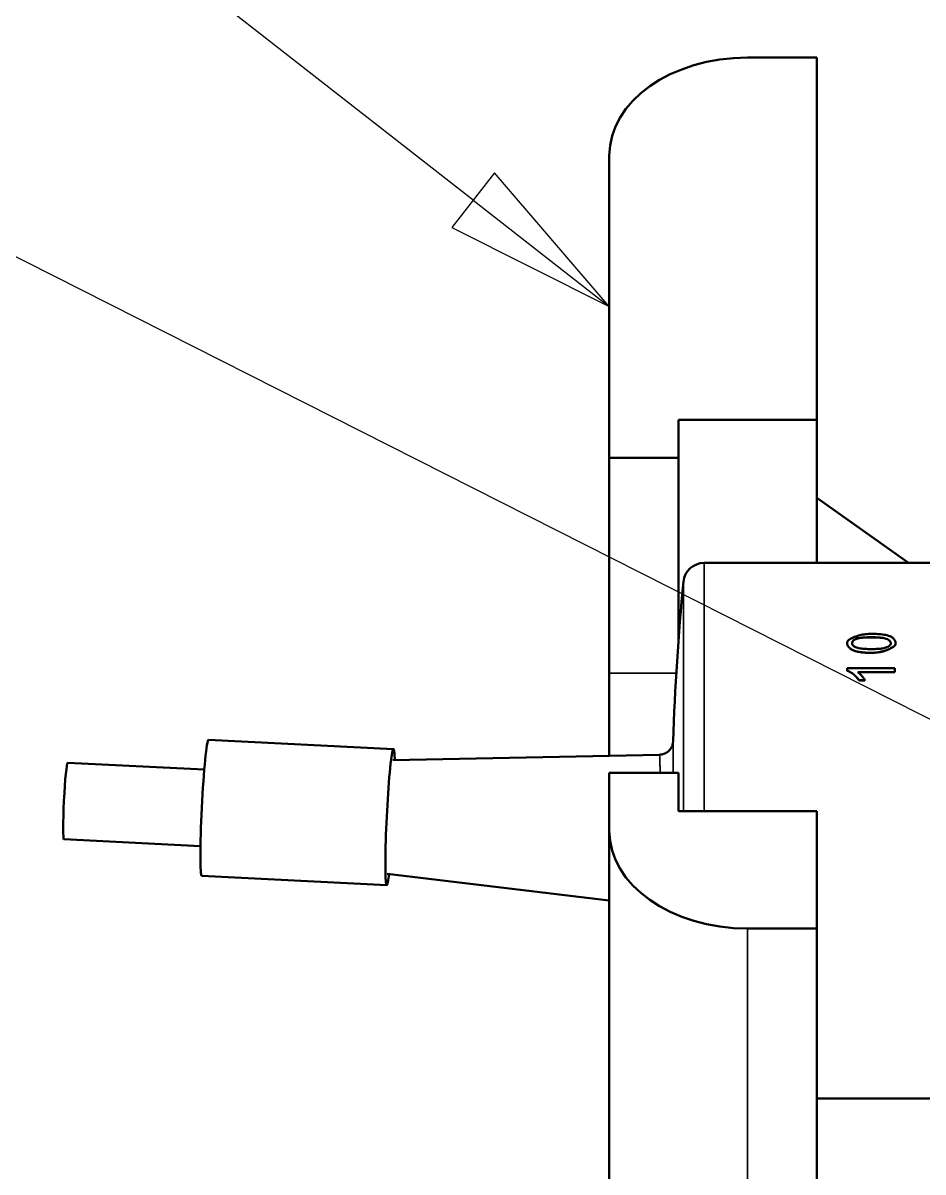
# Model space of a CAD drawing. Header units: millimetres. Extents: x -1259 to 2100, y -2965 to 1485.
# Drawn here: x 979.4 to 1044.5, y 527.2 to 610.2 of the extents above; entities that cross this region are included whole.
import ezdxf

# ---------------------------------------------------------------- set-up
doc = ezdxf.new("R2010")
doc.units = ezdxf.units.MM
doc.header["$LTSCALE"] = 5
for name, color, linetype, lineweight in [('Symbol (ISO)', 7, 'Continuous', 25), ('Visible (ISO)', 7, 'Continuous', 50), ('Visible Narrow (ISO)', 7, 'Continuous', 35)]:
    doc.layers.add(name, color=color, linetype=linetype, lineweight=lineweight)
doc.styles.add('Note Text (ISO)', font='tahoma.ttf')
doc.dimstyles.new('Default - Method 1b (ISO)$7', dxfattribs={"dimscale": 5, "dimtxt": 3.5, "dimasz": 2.5, "dimexe": 3.175, "dimexo": 0, "dimgap": 0.762, "dimtad": 1, "dimtoh": 1, "dimrnd": 1e-08, "dimtxsty": 'Note Text (ISO)', "dimcen": 0.09, "dimdle": 10, "dimclrd": 256, "dimclre": 256, "dimclrt": 256, "dimazin": 2, "dimtfac": 1, "dimtmove": 0, "dimatfit": 3, "dimfxl": 1, "dimtolj": 1, "dimlwd": -1, "dimlwe": -1, "dimarcsym": 0})

# ---------------------------------------------------------------- blocks, each defined once
blk = doc.blocks.new('Balloon3')
at = {"layer": 'Symbol (ISO)'}
for p, q in [((202.397, 119.49), (190.905, 128.468)), ((202.705, 119.884), (202.089, 119.096)), ((204.367, 117.951), (202.705, 119.884)), ((202.397, 119.49), (204.367, 117.951)), ((202.089, 119.096), (204.367, 117.951))]:
    blk.add_line(p, q, dxfattribs=at)
at = {"layer": 'Symbol (ISO)', "flags": 128}
blk.add_lwpolyline([(202.089, 119.096), (204.367, 117.951), (202.705, 119.884), (202.089, 119.096)], dxfattribs=at)
at = {"layer": 'Symbol (ISO)'}
blk.add_solid([(202.089, 119.096), (204.367, 117.951), (202.705, 119.884), (202.089, 119.096)], dxfattribs=at)

msp = doc.modelspace()

# ---------------------------------------------------------------- linework, layer by layer
at = {"layer": 'Visible (ISO)'}
for p, q in [((1036.836, 607.749), (1031.836, 607.749)), ((1036.836, 581.586), (1036.836, 607.749)), ((1021.836, 600.678), (1021.836, 578.828)), ((1026.836, 581.586), (1036.836, 581.586)), ((1026.836, 578.828), (1026.836, 581.586)), ((1036.836, 581.586), (1036.836, 571.238)), ((1021.836, 578.828), (1026.836, 578.828)), ((1021.836, 563.272), (1021.836, 578.828)), ((1026.836, 565.579), (1026.836, 578.828)), ((1043.471, 571.238), (1036.836, 575.929)), ((1028.693, 571.238), (1132.908, 571.238)), ((1039.029, 565.436), (1039.029, 565.443)), ((1042.541, 565.436), (1042.541, 565.443)), ((1021.836, 557.305), (1021.836, 563.272)), ((1039.029, 563.642), (1039.029, 563.453)), ((1039.029, 563.642), (1042.477, 563.642)), ((1039.029, 563.447), (1039.029, 563.453)), ((1042.477, 563.351), (1039.803, 563.351)), ((1042.477, 563.345), (1039.811, 563.345)), ((1042.477, 563.351), (1042.477, 563.642)), ((1042.477, 563.345), (1042.477, 563.351)), ((1040.318, 562.758), (1039.899, 562.758)), ((1039.899, 562.752), (1039.899, 562.758)), ((1040.318, 562.752), (1039.899, 562.752)), ((1040.318, 562.752), (1040.318, 562.758)), ((1006.231, 557.786), (992.864, 558.447)), ((1006.191, 556.985), (1025.468, 557.38)), ((992.557, 556.31), (982.682, 556.798)), ((1021.836, 556.06), (1021.836, 551.888)), ((1026.836, 556.06), (1021.836, 556.06)), ((1026.836, 553.302), (1026.836, 556.06)), ((1036.836, 553.302), (1026.836, 553.302)), ((1036.836, 544.817), (1036.836, 553.302)), ((1021.836, 551.888), (1021.836, 502.39)), ((992.284, 550.776), (982.409, 551.265)), ((1005.745, 547.958), (992.378, 548.619)), ((1005.784, 548.76), (1021.836, 546.836)), ((1031.836, 544.817), (1036.836, 544.817)), ((1036.836, 512.997), (1036.836, 544.817)), ((1036.836, 532.538), (1122.916, 532.538))]:
    msp.add_line(p, q, dxfattribs=at)
for centre, radius, start, end in [((1028.693, 569.738), 1.5, 90, 174.49924), ((1214.047, 551.888), 187.711, 174.49924, 178.0286)]:
    msp.add_arc(centre, radius, start, end, dxfattribs=at)
for centre, major_axis, ratio, start_param, end_param in [((1031.836, 600.678), (-10, 0), 0.707107, 4.712389, 6.283185), ((1039.682, 565.442), (0.296, 0.039), 0.882807, 2.618979, 3.011161), ((1040.788, 561.373), (-6.485, 0), 0.692656, 4.712473, 4.789987), ((1040.788, 561.364), (-6.488, 0), 0.692656, 4.712473, 4.789947), ((1041.901, 565.427), (0.279, 0.074), 0.873276, 5.654916, 6.056601), ((1040.787, 569.573), (6.213, 0), 0.73456, 4.712433, 4.792671), ((992.621, 553.533), (-0.243, -4.914), 0.049315, 3.141593, 6.283185), ((1005.988, 552.872), (-0.243, -4.914), 0.049315, 2.565768, 6.85901), ((982.545, 554.031), (-0.137, -2.767), 0.049315, 3.141593, 6.283185), ((1031.836, 551.888), (-10, 0), 0.707107, 0, 1.570796)]:
    msp.add_ellipse(centre, major_axis=major_axis, ratio=ratio, start_param=start_param, end_param=end_param, dxfattribs=at)
for points, knots in [([(1039.029, 565.443), (1039.029, 565.469), (1039.033, 565.495), (1039.048, 565.545), (1039.059, 565.569), (1039.089, 565.615), (1039.107, 565.637), (1039.15, 565.676), (1039.174, 565.694), (1039.2, 565.71)], [0, 0, 0, 0, 0.01087225, 0.01087225, 0.02166283, 0.02166283, 0.03231179, 0.03231179, 0.04278236, 0.04278236, 0.04278236, 0.04278236]), ([(1039.084, 565.245), (1039.066, 565.276), (1039.052, 565.309), (1039.034, 565.375), (1039.029, 565.409), (1039.029, 565.443)], [0, 0, 0, 0, 0.014091, 0.014091, 0.02827231, 0.02827231, 0.02827231, 0.02827231]), ([(1039.2, 565.71), (1039.313, 565.775), (1039.432, 565.834), (1039.683, 565.934), (1039.814, 565.977), (1040.083, 566.045), (1040.222, 566.071), (1040.503, 566.105), (1040.645, 566.114), (1040.788, 566.114)], [0, 0, 0, 0, 0.043807, 0.043807, 0.0870851, 0.0870851, 0.1299533, 0.1299533, 0.172765, 0.172765, 0.172765, 0.172765]), ([(1039.408, 565.546), (1039.4, 565.529), (1039.394, 565.512), (1039.386, 565.477), (1039.384, 565.459), (1039.384, 565.441)], [0, 0, 0, 0, 0.00749917, 0.00749917, 0.01503178, 0.01503178, 0.01503178, 0.01503178]), ([(1039.384, 565.441), (1039.384, 565.421), (1039.387, 565.401), (1039.4, 565.362), (1039.409, 565.344), (1039.422, 565.326)], [0, 0, 0, 0, 0.00835341, 0.00835341, 0.01663391, 0.01663391, 0.01663391, 0.01663391]), ([(1039.529, 565.679), (1039.502, 565.661), (1039.478, 565.641), (1039.437, 565.596), (1039.42, 565.572), (1039.408, 565.546)], [0, 0, 0, 0, 0.01121573, 0.01121573, 0.02263574, 0.02263574, 0.02263574, 0.02263574]), ([(1039.664, 565.743), (1039.64, 565.735), (1039.616, 565.725), (1039.571, 565.704), (1039.55, 565.692), (1039.529, 565.679)], [0, 0, 0, 0, 0.00814539, 0.00814539, 0.01637582, 0.01637582, 0.01637582, 0.01637582]), ([(1039.664, 565.736), (1039.64, 565.728), (1039.616, 565.718), (1039.571, 565.697), (1039.55, 565.685), (1039.529, 565.672)], [0, 0, 0, 0, 0.00814431, 0.00814431, 0.0163731, 0.0163731, 0.0163731, 0.0163731]), ([(1039.972, 565.819), (1039.919, 565.81), (1039.867, 565.8), (1039.764, 565.775), (1039.713, 565.76), (1039.664, 565.743)], [0, 0, 0, 0, 0.01633595, 0.01633595, 0.03276173, 0.03276173, 0.03276173, 0.03276173]), ([(1039.972, 565.812), (1039.919, 565.803), (1039.867, 565.793), (1039.764, 565.768), (1039.713, 565.753), (1039.664, 565.736)], [0, 0, 0, 0, 0.01633527, 0.01633527, 0.03275973, 0.03275973, 0.03275973, 0.03275973]), ([(1040.286, 565.851), (1040.233, 565.849), (1040.181, 565.844), (1040.076, 565.833), (1040.024, 565.827), (1039.972, 565.819)], [0, 0, 0, 0, 0.01585173, 0.01585173, 0.03170337, 0.03170337, 0.03170337, 0.03170337]), ([(1040.286, 565.844), (1040.233, 565.841), (1040.181, 565.837), (1040.076, 565.826), (1040.024, 565.82), (1039.972, 565.812)], [0, 0, 0, 0, 0.01585153, 0.01585153, 0.03170296, 0.03170296, 0.03170296, 0.03170296]), ([(1040.788, 566.114), (1040.941, 566.114), (1041.094, 566.108), (1041.399, 566.087), (1041.55, 566.071), (1041.7, 566.05)], [0, 0, 0, 0, 0.04591624, 0.04591624, 0.09190288, 0.09190288, 0.09190288, 0.09190288]), ([(1041.515, 565.83), (1041.395, 565.842), (1041.274, 565.85), (1041.031, 565.862), (1040.909, 565.865), (1040.788, 565.865)], [0, 0, 0, 0, 0.0364797, 0.0364797, 0.07295946, 0.07295946, 0.07295946, 0.07295946]), ([(1041.515, 565.823), (1041.395, 565.834), (1041.274, 565.843), (1041.031, 565.855), (1040.909, 565.858), (1040.788, 565.858)], [0, 0, 0, 0, 0.03647941, 0.03647941, 0.0729589, 0.0729589, 0.0729589, 0.0729589]), ([(1041.859, 565.76), (1041.805, 565.777), (1041.748, 565.792), (1041.633, 565.816), (1041.574, 565.824), (1041.515, 565.83)], [0, 0, 0, 0, 0.0180603, 0.0180603, 0.03601367, 0.03601367, 0.03601367, 0.03601367]), ([(1041.859, 565.753), (1041.805, 565.77), (1041.748, 565.785), (1041.633, 565.808), (1041.574, 565.817), (1041.515, 565.823)], [0, 0, 0, 0, 0.01805894, 0.01805894, 0.03601173, 0.03601173, 0.03601173, 0.03601173]), ([(1041.7, 566.05), (1041.772, 566.04), (1041.842, 566.026), (1041.979, 565.99), (1042.045, 565.969), (1042.109, 565.944)], [0, 0, 0, 0, 0.02187074, 0.02187074, 0.0439155, 0.0439155, 0.0439155, 0.0439155]), ([(1042.149, 565.559), (1042.118, 565.603), (1042.076, 565.644), (1041.978, 565.712), (1041.921, 565.74), (1041.859, 565.76)], [0, 0, 0, 0, 0.02103243, 0.02103243, 0.04155381, 0.04155381, 0.04155381, 0.04155381]), ([(1042.109, 565.944), (1042.193, 565.91), (1042.268, 565.867), (1042.396, 565.765), (1042.448, 565.705), (1042.486, 565.64)], [0, 0, 0, 0, 0.02895113, 0.02895113, 0.05859624, 0.05859624, 0.05859624, 0.05859624]), ([(1042.187, 565.444), (1042.187, 565.464), (1042.184, 565.484), (1042.171, 565.522), (1042.162, 565.541), (1042.149, 565.559)], [0, 0, 0, 0, 0.00840975, 0.00840975, 0.01674845, 0.01674845, 0.01674845, 0.01674845]), ([(1042.187, 565.44), (1042.187, 565.459), (1042.183, 565.478), (1042.171, 565.515), (1042.162, 565.534), (1042.149, 565.552)], [0.00046544, 0.00046544, 0.00046544, 0.00046544, 0.00840544, 0.00840544, 0.01674027, 0.01674027, 0.01674027, 0.01674027]), ([(1042.541, 565.443), (1042.541, 565.417), (1042.538, 565.391), (1042.523, 565.341), (1042.511, 565.316), (1042.482, 565.269), (1042.464, 565.247), (1042.421, 565.206), (1042.397, 565.188), (1042.371, 565.171)], [0, 0, 0, 0, 0.01084531, 0.01084531, 0.02160922, 0.02160922, 0.03223192, 0.03223192, 0.04267677, 0.04267677, 0.04267677, 0.04267677]), ([(1042.541, 565.436), (1042.541, 565.384), (1042.526, 565.332), (1042.496, 565.285), (1042.467, 565.238), (1042.424, 565.197), (1042.371, 565.165)], [1.5707963, 1.5707963, 1.5707963, 1.5707963, 2.0280071, 2.0280071, 2.0280071, 2.4852179, 2.4852179, 2.4852179, 2.4852179]), ([(1042.486, 565.64), (1042.504, 565.61), (1042.518, 565.577), (1042.537, 565.511), (1042.541, 565.477), (1042.541, 565.443)], [0, 0, 0, 0, 0.0142434, 0.0142434, 0.02857688, 0.02857688, 0.02857688, 0.02857688]), ([(1039.464, 564.925), (1039.38, 564.961), (1039.305, 565.007), (1039.176, 565.116), (1039.123, 565.178), (1039.084, 565.245)], [0, 0, 0, 0, 0.02907119, 0.02907119, 0.05883924, 0.05883924, 0.05883924, 0.05883924]), ([(1039.464, 564.919), (1039.381, 564.954), (1039.305, 565), (1039.241, 565.054), (1039.176, 565.108), (1039.123, 565.171), (1039.084, 565.238)], [-2.6561201, -2.6561201, -2.6561201, -2.6561201, -2.3272292, -2.3272292, -2.3272292, -1.9983383, -1.9983383, -1.9983383, -1.9983383]), ([(1039.875, 564.81), (1039.803, 564.821), (1039.733, 564.836), (1039.595, 564.875), (1039.528, 564.898), (1039.464, 564.925)], [0, 0, 0, 0, 0.02195878, 0.02195878, 0.04409052, 0.04409052, 0.04409052, 0.04409052]), ([(1039.875, 564.803), (1039.803, 564.814), (1039.733, 564.829), (1039.595, 564.868), (1039.528, 564.892), (1039.464, 564.919)], [0, 0, 0, 0, 0.02195783, 0.02195783, 0.04408733, 0.04408733, 0.04408733, 0.04408733]), ([(1039.717, 565.119), (1039.773, 565.101), (1039.83, 565.085), (1039.946, 565.061), (1040.005, 565.052), (1040.065, 565.046)], [0, 0, 0, 0, 0.0182188, 0.0182188, 0.03633571, 0.03633571, 0.03633571, 0.03633571]), ([(1040.788, 564.74), (1040.635, 564.74), (1040.482, 564.746), (1040.177, 564.769), (1040.025, 564.787), (1039.875, 564.81)], [0, 0, 0, 0, 0.04594796, 0.04594796, 0.09196619, 0.09196619, 0.09196619, 0.09196619]), ([(1040.065, 565.046), (1040.185, 565.034), (1040.305, 565.025), (1040.546, 565.013), (1040.667, 565.01), (1040.788, 565.01)], [0, 0, 0, 0, 0.0362469, 0.0362469, 0.07249386, 0.07249386, 0.07249386, 0.07249386]), ([(1042.371, 565.171), (1042.259, 565.104), (1042.139, 565.042), (1041.889, 564.935), (1041.759, 564.889), (1041.49, 564.816), (1041.352, 564.787), (1041.072, 564.75), (1040.93, 564.74), (1040.788, 564.74)], [0, 0, 0, 0, 0.0436851, 0.0436851, 0.0868429, 0.0868429, 0.129592, 0.129592, 0.1722832, 0.1722832, 0.1722832, 0.1722832]), ([(1041.286, 565.024), (1041.338, 565.027), (1041.39, 565.032), (1041.494, 565.043), (1041.546, 565.051), (1041.597, 565.059)], [0, 0, 0, 0, 0.01574971, 0.01574971, 0.03149932, 0.03149932, 0.03149932, 0.03149932]), ([(1041.597, 565.059), (1041.65, 565.068), (1041.703, 565.079), (1041.806, 565.105), (1041.857, 565.121), (1041.906, 565.138)], [0, 0, 0, 0, 0.01636565, 0.01636565, 0.03281947, 0.03281947, 0.03281947, 0.03281947]), ([(1041.906, 565.138), (1041.93, 565.147), (1041.954, 565.157), (1041.999, 565.179), (1042.021, 565.192), (1042.041, 565.205)], [0, 0, 0, 0, 0.00816866, 0.00816866, 0.016422, 0.016422, 0.016422, 0.016422]), ([(1042.041, 565.205), (1042.069, 565.224), (1042.094, 565.245), (1042.135, 565.291), (1042.152, 565.317), (1042.164, 565.343)], [0, 0, 0, 0, 0.01135824, 0.01135824, 0.0229261, 0.0229261, 0.0229261, 0.0229261]), ([(1039.385, 563.273), (1039.331, 563.31), (1039.274, 563.344), (1039.155, 563.404), (1039.093, 563.431), (1039.029, 563.453)], [0, 0, 0, 0, 0.02118948, 0.02118948, 0.04216469, 0.04216469, 0.04216469, 0.04216469]), ([(1039.385, 563.267), (1039.331, 563.304), (1039.274, 563.338), (1039.155, 563.398), (1039.093, 563.425), (1039.029, 563.447)], [0, 0, 0, 0, 0.02118528, 0.02118528, 0.04215788, 0.04215788, 0.04215788, 0.04215788]), ([(1040.029, 563.152), (1040.085, 563.092), (1040.138, 563.029), (1040.234, 562.897), (1040.278, 562.829), (1040.318, 562.758)], [0, 0, 0, 0, 0.02798235, 0.02798235, 0.05618723, 0.05618723, 0.05618723, 0.05618723]), ([(1025.468, 557.38), (1025.575, 557.382), (1025.684, 557.402), (1025.887, 557.475), (1025.984, 557.529), (1026.154, 557.663), (1026.228, 557.746), (1026.346, 557.927), (1026.39, 558.029), (1026.426, 558.169), (1026.432, 558.203), (1026.44, 558.256), (1026.442, 558.274), (1026.444, 558.301), (1026.445, 558.31), (1026.446, 558.328), (1026.447, 558.337), (1026.447, 558.345)], [0, 0, 0, 0, 0.0321848, 0.0321848, 0.0646917, 0.0646917, 0.0971904, 0.0971904, 0.1296941, 0.1296941, 0.1402908, 0.1402908, 0.1456545, 0.1456545, 0.1483602, 0.1483602, 0.1511152, 0.1511152, 0.1511152, 0.1511152])]:
    msp.add_open_spline(points, degree=3, knots=knots, dxfattribs=at)
for points in [[(1039.084, 565.238), (1039.048, 565.3), (1039.029, 565.368), (1039.029, 565.436)], [(1039.529, 565.672), (1039.475, 565.637), (1039.433, 565.59), (1039.408, 565.539)], [(1042.149, 565.552), (1042.086, 565.641), (1041.982, 565.713), (1041.859, 565.753)], [(1039.422, 565.326), (1039.487, 565.234), (1039.593, 565.159), (1039.717, 565.119)], [(1040.788, 564.734), (1040.482, 564.734), (1040.175, 564.757), (1039.875, 564.803)], [(1042.371, 565.165), (1042.146, 565.028), (1041.639, 564.81), (1041.072, 564.734), (1040.788, 564.734)], [(1039.899, 562.758), (1039.764, 562.957), (1039.589, 563.132), (1039.385, 563.273)], [(1039.899, 562.752), (1039.764, 562.951), (1039.589, 563.126), (1039.385, 563.267)], [(1039.803, 563.351), (1039.885, 563.292), (1039.961, 563.225), (1040.029, 563.152)]]:
    msp.add_open_spline(points, degree=3, dxfattribs=at)
at = {"layer": 'Visible Narrow (ISO)'}
for p, q in [((1028.693, 553.302), (1028.693, 571.238)), ((1027.2, 553.302), (1027.2, 569.881)), ((1026.869, 566.03), (1026.836, 566.03)), ((1039.408, 565.539), (1039.408, 565.546)), ((1039.529, 565.672), (1039.529, 565.679)), ((1039.664, 565.736), (1039.664, 565.743)), ((1039.972, 565.812), (1039.972, 565.819)), ((1040.286, 565.844), (1040.286, 565.851)), ((1040.788, 565.858), (1040.788, 565.865)), ((1041.515, 565.823), (1041.515, 565.83)), ((1041.859, 565.753), (1041.859, 565.76)), ((1042.149, 565.552), (1042.149, 565.559)), ((1039.084, 565.238), (1039.084, 565.245)), ((1039.464, 564.919), (1039.464, 564.925)), ((1039.875, 564.803), (1039.875, 564.81)), ((1040.788, 564.734), (1040.788, 564.74)), ((1042.371, 565.165), (1042.371, 565.171)), ((1021.836, 563.272), (1026.681, 563.272)), ((1039.385, 563.267), (1039.385, 563.273)), ((1031.836, 495.319), (1031.836, 544.817))]:
    msp.add_line(p, q, dxfattribs=at)
for points, knots in [([(1026.447, 556.448), (1026.447, 556.577), (1026.447, 556.703), (1026.447, 556.822), (1026.447, 556.828), (1026.447, 556.834), (1026.447, 556.84), (1026.447, 557.016), (1026.447, 557.18), (1026.447, 557.328), (1026.447, 557.451), (1026.447, 557.563), (1026.447, 557.665), (1026.447, 557.767), (1026.447, 557.857), (1026.447, 557.936), (1026.447, 558.027), (1026.447, 558.104), (1026.447, 558.165), (1026.447, 558.264), (1026.447, 558.322), (1026.447, 558.339), (1026.447, 558.343), (1026.447, 558.345), (1026.447, 558.345)], [-8.370357, -8.370357, -8.370357, -8.370357, -7.912035, -7.912035, -7.912035, -7.889023, -7.889023, -7.889023, -7.208204, -7.208204, -7.208204, -6.645235, -6.645235, -6.645235, -6.082265, -6.082265, -6.082265, -5.43473, -5.43473, -5.43473, -4.398111, -4.398111, -4.398111, -4.188583, -4.188583, -4.188583, -4.188583]), ([(1025.468, 557.38), (1025.469, 557.38), (1025.469, 557.378), (1025.473, 557.36), (1025.477, 557.311), (1025.483, 557.175), (1025.486, 557.11), (1025.49, 556.965), (1025.493, 556.888), (1025.497, 556.716), (1025.5, 556.62), (1025.505, 556.385), (1025.508, 556.241), (1025.511, 556.077), (1025.512, 556.068), (1025.512, 556.06)], [4.175227, 4.175227, 4.175227, 4.175227, 4.397938, 4.397938, 5.434152, 5.434152, 6.081785, 6.081785, 6.64494, 6.64494, 7.208096, 7.208096, 7.91204, 7.91204, 7.950394, 7.950394, 7.950394, 7.950394]), ([(1026.447, 556.06), (1026.447, 556.118), (1026.447, 556.176), (1026.447, 556.233), (1026.447, 556.306), (1026.447, 556.378), (1026.447, 556.448)], [-8.8058748, -8.8058748, -8.8058748, -8.8058748, -8.615376, -8.615376, -8.615376, -8.3703571, -8.3703571, -8.3703571, -8.3703571])]:
    msp.add_open_spline(points, degree=3, knots=knots, dxfattribs=at)

# ---------------------------------------------------------------- block references
at = {"layer": 'Symbol (ISO)', "xscale": 5, "yscale": 5, "zscale": 5}
msp.add_blockref('Balloon3', (0, 0), dxfattribs=at)

# ---------------------------------------------------------------- leaders
at = {"layer": 'Symbol (ISO)', "annotation_type": 0, "has_hookline": 1, "hookline_direction": 1, "text_width": 78.109}
msp.add_leader([(1106.836, 528.664), (958.702, 603.573), (946.202, 603.573)], dimstyle='Default - Method 1b (ISO)$7', override={"dimtad": 0}, dxfattribs=at)

doc.saveas('drawing.dxf')
